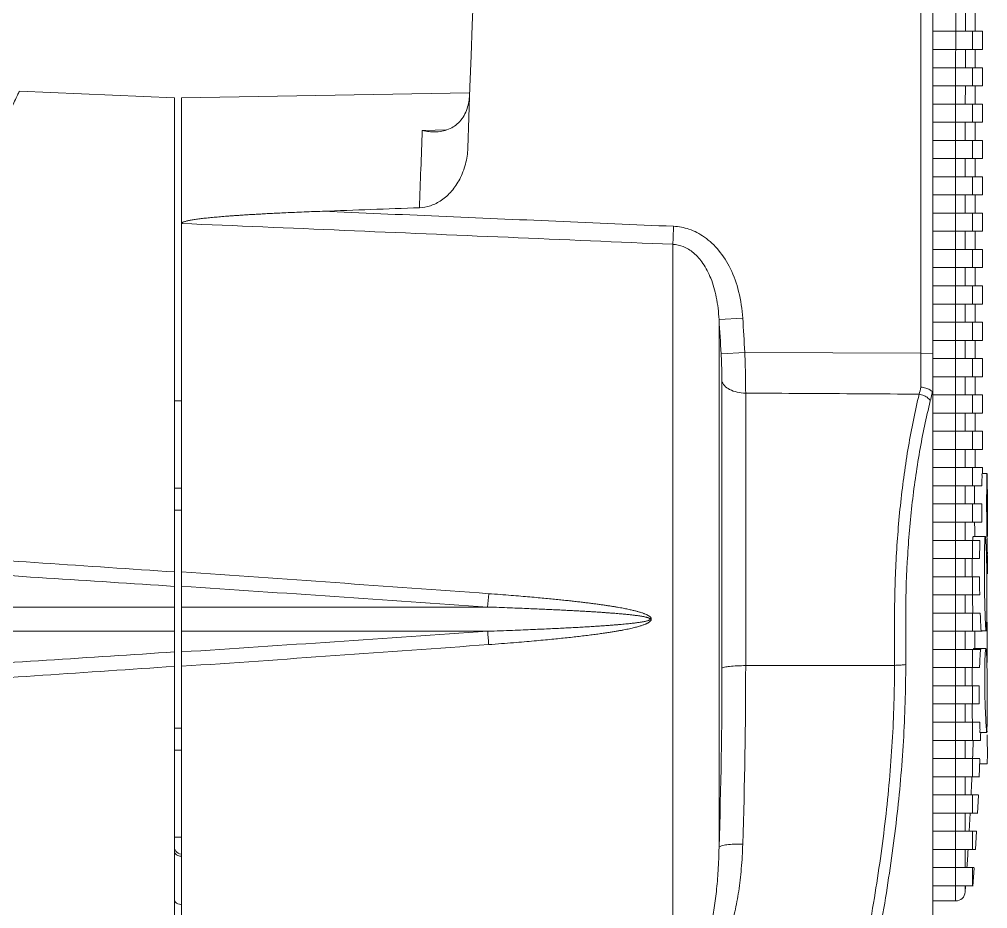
# Model space of a CAD drawing. Header units: metres. Extents: x 1628 to 1845, y 824 to 931.
# Drawn here: x 1708.6872 to 1708.7671, y 879.9013 to 879.9746 of the extents above; entities that cross this region are included whole.
import ezdxf

# ---------------------------------------------------------------- set-up
doc = ezdxf.new("R2010")
doc.units = ezdxf.units.M
doc.header["$LTSCALE"] = 0.15
doc.layers.add('hidrosanitário', color=26, linetype='Continuous', lineweight=0)

msp = doc.modelspace()

# ---------------------------------------------------------------- linework, layer by layer
at = {"layer": 'hidrosanitário', "linetype": 'Continuous'}
for p, q in [((1708.762584576429, 880.1241504724802), (1708.762584576429, 879.925150472662)), ((1708.761602028835, 880.1173972838541), (1708.761602028835, 879.947081913161)), ((1708.764469284165, 879.9676504726841), (1708.76457389709, 880.0306504726431)), ((1708.765273433316, 879.9751504726609), (1708.765272037469, 879.9736504726608)), ((1708.766084816783, 879.9736504726608), (1708.766084816783, 879.9751504726609)), ((1708.762584576429, 879.9736504726608), (1708.766684787476, 879.9736504726608)), ((1708.765869122217, 879.9721504726607), (1708.765870450175, 879.9736504726608)), ((1708.76668481647, 879.9721504726607), (1708.76668481647, 879.9736504726608)), ((1708.762584576429, 879.9721504726607), (1708.766684787355, 879.9721504726607)), ((1708.765270712099, 879.9721504726607), (1708.765269457378, 879.9706504726609)), ((1708.766084816783, 879.9706504726609), (1708.766084816783, 879.9721504726607)), ((1708.762584576429, 879.9706504726609), (1708.76668478723, 879.9706504726609)), ((1708.765866678829, 879.969150472661), (1708.765867865047, 879.9706504726609)), ((1708.76668481647, 879.969150472661), (1708.76668481647, 879.9706504726609)), ((1708.687191408728, 879.9687090344247), (1708.699984576416, 879.9681504726608)), ((1708.724355419705, 879.9685653942737), (1708.700584576417, 879.9681504726608)), ((1708.762584576429, 879.969150472661), (1708.766684787121, 879.969150472661)), ((1708.765268273472, 879.969150472661), (1708.765267160536, 879.9676504726609)), ((1708.766084816783, 879.9676504726609), (1708.766084816783, 879.969150472661)), ((1708.699984576416, 879.9681504726562), (1708.699984576416, 879.882150472663)), ((1708.700584576417, 879.9681498555864), (1708.700584576417, 879.8821511935731)), ((1708.762584576429, 879.9676504726609), (1708.766684787008, 879.9676504726609)), ((1708.764462971977, 879.9556504726651), (1708.764469280075, 879.9676504726734)), ((1708.765864519866, 879.9661504726608), (1708.765865563721, 879.9676504726609)), ((1708.76668481647, 879.9661504726608), (1708.76668481647, 879.9676504726609)), ((1708.762584576429, 879.9661504726608), (1708.766684786912, 879.9661504726608)), ((1708.765266118716, 879.9661504726608), (1708.765265148147, 879.964650472661)), ((1708.766084816783, 879.964650472661), (1708.766084816783, 879.9661504726608)), ((1708.720446765144, 879.9654723060702), (1708.721500405332, 879.9654920316151)), ((1708.721500405332, 879.9654920316151), (1708.722450857159, 879.965509824391)), ((1708.762584576429, 879.964650472661), (1708.766684786811, 879.964650472661)), ((1708.765862646458, 879.9631504726611), (1708.765863547403, 879.964650472661)), ((1708.76668481647, 879.9631504726611), (1708.76668481647, 879.964650472661)), ((1708.762584576429, 879.9631504726611), (1708.766684786727, 879.9631504726611)), ((1708.765264248957, 879.9631504726611), (1708.765263421264, 879.9616504726611)), ((1708.766084816783, 879.9616504726611), (1708.766084816783, 879.9631504726611)), ((1708.762584576429, 879.9616504726611), (1708.766684786639, 879.9616504726611)), ((1708.765861059584, 879.960150472661), (1708.765861817149, 879.9616504726611)), ((1708.76668481647, 879.960150472661), (1708.76668481647, 879.9616504726611)), ((1708.762584576429, 879.960150472661), (1708.766684786568, 879.960150472661)), ((1708.765262665176, 879.960150472661), (1708.765261980791, 879.9586504726611)), ((1708.766084816783, 879.9586504726611), (1708.766084816783, 879.960150472661)), ((1708.762584576429, 879.9586504726611), (1708.766684786494, 879.9586504726611)), ((1708.765859760074, 879.9571504726613), (1708.765860373863, 879.9586504726611)), ((1708.76668481647, 879.9571504726613), (1708.76668481647, 879.9586504726611)), ((1708.762584576429, 879.9571504726613), (1708.766684786436, 879.9571504726613)), ((1708.765261368198, 879.9571504726613), (1708.765260827479, 879.9556504726612)), ((1708.766084816783, 879.9556504726612), (1708.766084816783, 879.9571504726613)), ((1708.74113276437, 879.8955607250324), (1708.741134605821, 879.9560749294873)), ((1708.762584576429, 879.9556504726612), (1708.766684786375, 879.9556504726612)), ((1708.76446120938, 879.922650472662), (1708.764462971173, 879.9556504726637)), ((1708.765858748608, 879.9541504726611), (1708.765859218299, 879.9556504726612)), ((1708.76668481647, 879.9541504726611), (1708.76668481647, 879.9556504726612)), ((1708.762584576429, 879.9541504726611), (1708.766684786331, 879.9541504726611)), ((1708.765260358702, 879.9541504726611), (1708.76525996193, 879.9526504726613)), ((1708.766084816783, 879.9526504726613), (1708.766084816783, 879.9541504726611)), ((1708.762584576429, 879.9526504726613), (1708.766684786284, 879.9526504726613)), ((1708.765858025711, 879.9511504726614), (1708.765858351061, 879.9526504726613)), ((1708.76668481647, 879.9511504726614), (1708.76668481647, 879.9526504726613)), ((1708.762584576429, 879.9511504726614), (1708.766684786255, 879.9511504726614)), ((1708.765259637215, 879.9511504726614), (1708.765259384597, 879.9496504726613)), ((1708.766084816783, 879.9496504726613), (1708.766084816783, 879.9511504726614)), ((1708.744939842372, 879.9498633144684), (1708.744939860299, 879.9063097246116)), ((1708.746895360977, 879.9499872789237), (1708.744939907676, 879.9498629838741)), ((1708.762584576429, 879.9496504726613), (1708.766684786222, 879.9496504726613)), ((1708.765857591763, 879.9481504726613), (1708.765857772601, 879.9496504726613)), ((1708.76668481647, 879.9481504726613), (1708.76668481647, 879.9496504726613)), ((1708.762584576429, 879.9481504726613), (1708.766684786208, 879.9481504726613)), ((1708.765259204111, 879.9481504726613), (1708.76525909578, 879.9466504726614)), ((1708.766084816783, 879.9466504726614), (1708.766084816783, 879.9481504726613)), ((1708.747067536691, 879.9471597457072), (1708.745111143305, 879.9470476291566)), ((1708.747067536691, 879.9471597457062), (1708.761602028835, 879.947081913161)), ((1708.762584576429, 879.947081072898), (1708.761602028836, 879.9470819131797)), ((1708.762584576429, 879.9466504726614), (1708.76668478619, 879.9466504726614)), ((1708.765857446987, 879.9451504726616), (1708.76585748322, 879.9466504726614)), ((1708.76668481647, 879.9451504726616), (1708.76668481647, 879.9466504726614)), ((1708.745180826894, 879.9211041596228), (1708.745180826894, 879.9448202632828)), ((1708.762584576429, 879.9451504726616), (1708.766684786191, 879.9451504726616)), ((1708.765259059618, 879.9436504726615), (1708.765259059618, 879.9451504726616)), ((1708.766084816783, 879.9436504726615), (1708.766084816783, 879.9451504726616)), ((1708.747137582633, 879.9213137291957), (1708.747137582633, 879.943801511255)), ((1708.699984576416, 879.9431504726616), (1708.700584576417, 879.9431504726616)), ((1708.762584576429, 879.9436504726615), (1708.766684786186, 879.9436504726615)), ((1708.765857446987, 879.9421504726614), (1708.765857446987, 879.9436504726615)), ((1708.76668481647, 879.9421504726614), (1708.76668481647, 879.9436504726615)), ((1708.762584576429, 879.9421504726614), (1708.766684786191, 879.9421504726614)), ((1708.765259059618, 879.9406504726616), (1708.765259059618, 879.9421504726614)), ((1708.766084816783, 879.9406504726616), (1708.766084816783, 879.9421504726614)), ((1708.762584576429, 879.9406504726616), (1708.766684786186, 879.9406504726616)), ((1708.765857446987, 879.9391504726617), (1708.765857446987, 879.9406504726616)), ((1708.76668481647, 879.9391504726617), (1708.76668481647, 879.9406504726616)), ((1708.762584576429, 879.9391504726617), (1708.766684786191, 879.9391504726617)), ((1708.765259059618, 879.9376504726616), (1708.765259059618, 879.9391504726617)), ((1708.766084816783, 879.9376504726616), (1708.766084816783, 879.9391504726617)), ((1708.762584576429, 879.9376504726616), (1708.766684786186, 879.9376504726616)), ((1708.765857446987, 879.9361504726616), (1708.765857446987, 879.9376504726616)), ((1708.76668481647, 879.9371655797639), (1708.76668481647, 879.9376504726616)), ((1708.767055804963, 879.9371655797639), (1708.766655767433, 879.9371655797639)), ((1708.700584576417, 879.9359504726616), (1708.699984576416, 879.9359504726616)), ((1708.762584576429, 879.9361504726616), (1708.766632577868, 879.9361504726616)), ((1708.765259059618, 879.9346504726617), (1708.765259059618, 879.9361504726616)), ((1708.766032476047, 879.9361504726616), (1708.766030883941, 879.9359304183812)), ((1708.767084816262, 879.9319746833766), (1708.767084816262, 879.9352321122368)), ((1708.762584576429, 879.9346504726617), (1708.766626801085, 879.9346504726617)), ((1708.765857446987, 879.9331504726619), (1708.765857446987, 879.9346504726617)), ((1708.699984576416, 879.9341504726616), (1708.700584576417, 879.9341504726616)), ((1708.762584576429, 879.9331504726619), (1708.766635423921, 879.9331504726619)), ((1708.765259059618, 879.9316504726618), (1708.765259059618, 879.9331504726619)), ((1708.766035327666, 879.9331504726619), (1708.766037749085, 879.9329517398008)), ((1708.766912355815, 879.9319746833766), (1708.76591179412, 879.9319746833766)), ((1708.767057032987, 879.931833271501), (1708.767060548534, 879.9316597779783)), ((1708.762584576429, 879.9316504726618), (1708.766476009723, 879.9316504726618)), ((1708.765857446987, 879.9301504726617), (1708.765857446987, 879.9316504726618)), ((1708.767060548534, 879.9316597779783), (1708.767067066186, 879.9313368588599)), ((1708.767009715848, 879.930497287519), (1708.767083528819, 879.930497287519)), ((1708.762584576429, 879.9301504726617), (1708.766442825527, 879.9301504726617)), ((1708.765259059618, 879.9286504726618), (1708.765259059618, 879.9301504726617)), ((1708.767084684663, 879.9294769179886), (1708.767084088876, 879.9289000802295)), ((1708.767085015225, 879.929794065792), (1708.767084684663, 879.9294769179886)), ((1708.767084816262, 879.9295423428383), (1708.767084816262, 879.9297942197485)), ((1708.762584576429, 879.9286504726618), (1708.766440087302, 879.9286504726618)), ((1708.765857446987, 879.927150472662), (1708.765857446987, 879.9286504726618)), ((1708.762584576429, 879.927150472662), (1708.766455564274, 879.927150472662)), ((1708.765259059618, 879.9256504726619), (1708.765259059618, 879.927150472662)), ((1708.680302363039, 879.9261504726613), (1708.699984576416, 879.9261504726618)), ((1708.725839015373, 879.9261504726618), (1708.700584576417, 879.9261504726618)), ((1708.762584576429, 879.9256504726619), (1708.766497155659, 879.9256504726619)), ((1708.76585745016, 879.9241504726618), (1708.765857446987, 879.9256504726619)), ((1708.759424892919, 879.9213383923592), (1708.759424892919, 879.925150472662)), ((1708.760347133134, 879.9214143255757), (1708.760347133134, 879.925150472662)), ((1708.762584576429, 879.8989004726626), (1708.762584576429, 879.925150472662)), ((1708.68030236304, 879.924150472665), (1708.699984576416, 879.9241504726618)), ((1708.725839015373, 879.9241504726618), (1708.700584576417, 879.9241504726618)), ((1708.762584576429, 879.9241504726618), (1708.766659106701, 879.9241504726618)), ((1708.765259059139, 879.922650472662), (1708.765259059139, 879.9241504726618)), ((1708.766584255241, 879.9241868312753), (1708.766985893542, 879.9241868312753)), ((1708.762584576429, 879.922650472662), (1708.766535328458, 879.922650472662)), ((1708.764453779904, 879.9211504726621), (1708.764453779904, 879.922650472662)), ((1708.765857997286, 879.9211504726621), (1708.765857997286, 879.922650472662)), ((1708.766969964913, 879.9227164826474), (1708.765959937723, 879.9227164826474)), ((1708.767070407514, 879.9227820163713), (1708.767072009041, 879.9225637086764)), ((1708.767072009041, 879.9225637086764), (1708.767074764976, 879.9220935740376)), ((1708.767074764976, 879.9220935740376), (1708.767077001675, 879.9215601801146)), ((1708.747137582633, 879.9213137291957), (1708.759424892919, 879.9213383923592)), ((1708.762584576429, 879.9211504726621), (1708.766444529885, 879.9211504726621)), ((1708.76446120938, 879.919650472662), (1708.76446120938, 879.9211504726621)), ((1708.765259059139, 879.919650472662), (1708.765259059139, 879.9211504726621)), ((1708.762584576429, 879.919650472662), (1708.766420295929, 879.919650472662)), ((1708.764453779904, 879.918150472662), (1708.764453779904, 879.919650472662)), ((1708.765857997286, 879.918150472662), (1708.765857997286, 879.919650472662)), ((1708.762584576429, 879.918150472662), (1708.766422582366, 879.918150472662)), ((1708.76446120938, 879.9166504726621), (1708.76446120938, 879.918150472662)), ((1708.765259059139, 879.9166504726621), (1708.765259059139, 879.918150472662)), ((1708.762584576429, 879.9166504726621), (1708.766451074097, 879.9166504726621)), ((1708.764453779904, 879.9151504726623), (1708.764453779904, 879.9166504726621)), ((1708.765857997286, 879.9151504726623), (1708.765857997286, 879.9166504726621)), ((1708.766451074097, 879.9166504726621), (1708.766453397441, 879.916567833457)), ((1708.700584576417, 879.916150472662), (1708.699984576416, 879.916150472662)), ((1708.766453397441, 879.916567833457), (1708.766458374856, 879.9163858223495)), ((1708.762584576429, 879.9151504726623), (1708.766519332752, 879.9151504726623)), ((1708.76446120938, 879.9136504726622), (1708.76446120938, 879.9151504726623)), ((1708.765259059139, 879.9136504726622), (1708.765259059139, 879.9151504726623)), ((1708.76591897072, 879.9151504726623), (1708.765911283671, 879.9148927139987)), ((1708.766493573927, 879.9157924209238), (1708.767035916214, 879.9157924209238)), ((1708.766532782651, 879.9155922160265), (1708.766519332752, 879.9151504726623)), ((1708.766538864326, 879.9157924206846), (1708.766532782651, 879.9155922160265)), ((1708.699984576416, 879.914350472662), (1708.700584576417, 879.914350472662)), ((1708.762584576429, 879.9136504726622), (1708.766469892545, 879.9136504726622)), ((1708.764453779904, 879.9121504726621), (1708.764453779904, 879.9136504726622)), ((1708.765857997286, 879.9121504726621), (1708.765857997286, 879.9136504726622)), ((1708.76586946017, 879.9136500493308), (1708.765883706738, 879.9140367757649)), ((1708.766467911429, 879.9135959551669), (1708.766408271234, 879.9121046241434)), ((1708.766440597102, 879.9132038971342), (1708.767072504772, 879.9132038971342)), ((1708.762584576429, 879.9121504726621), (1708.766410184024, 879.9121504726621)), ((1708.76446120938, 879.9106504726623), (1708.76446120938, 879.9121504726621)), ((1708.765259059139, 879.9106504726623), (1708.765259059139, 879.9121504726621)), ((1708.762584576429, 879.9106504726623), (1708.766343123734, 879.9106504726623)), ((1708.764453779904, 879.9091504726624), (1708.764453779904, 879.9106504726623)), ((1708.765857997286, 879.9091504726624), (1708.765857997286, 879.9106504726623)), ((1708.766342536178, 879.9106377893626), (1708.766267013077, 879.9091178070834)), ((1708.762584576429, 879.9091504726624), (1708.766268724517, 879.9091504726624)), ((1708.76446120938, 879.9076504726623), (1708.76446120938, 879.9091504726624)), ((1708.765259059139, 879.9076504726623), (1708.765259059139, 879.9091504726624)), ((1708.765585781024, 879.9076481230685), (1708.765667801427, 879.9091499613224)), ((1708.699984576416, 879.9071504726625), (1708.700584576417, 879.9071504726625)), ((1708.762584576429, 879.9076504726623), (1708.766186949551, 879.9076504726623)), ((1708.764453779904, 879.9061504726623), (1708.764453779904, 879.9076504726623)), ((1708.765857997286, 879.9061504726623), (1708.765857997286, 879.9076504726623)), ((1708.766186564042, 879.9076436802928), (1708.766096732548, 879.9061326156424)), ((1708.70003803413, 879.9061161658018), (1708.699997918421, 879.9062380245063)), ((1708.700103141118, 879.9060056195689), (1708.70003803413, 879.9061161658018)), ((1708.70019026424, 879.905911441458), (1708.700103141118, 879.9060056195689)), ((1708.70029542144, 879.9058379391466), (1708.70019026424, 879.905911441458)), ((1708.700413803523, 879.9057884762955), (1708.70029542144, 879.9058379391466)), ((1708.700539995994, 879.9057653161038), (1708.700413803523, 879.9057884762955)), ((1708.700577243062, 879.9057637022978), (1708.700539995994, 879.9057653161038)), ((1708.762584576429, 879.9061504726623), (1708.766097866813, 879.9061504726623)), ((1708.76446120938, 879.9046504726624), (1708.76446120938, 879.9061504726623)), ((1708.765259059139, 879.9046504726624), (1708.765259059139, 879.9061504726623)), ((1708.762584576429, 879.9046504726624), (1708.766001376282, 879.9046504726624)), ((1708.764453779904, 879.9031504726626), (1708.764453779904, 879.9046504726624)), ((1708.765857997286, 879.9031504726626), (1708.765857997286, 879.9046504726624)), ((1708.765998465317, 879.9046069792056), (1708.765895976846, 879.9031285149916)), ((1708.762584576429, 879.9031504726626), (1708.765897554252, 879.9031504726626)), ((1708.76446120938, 879.9019004726705), (1708.76446120938, 879.9031504726626)), ((1708.765259059139, 879.9026418577142), (1708.765259059139, 879.9031504726626)), ((1708.765259059139, 879.9026418572874), (1708.765294524764, 879.9031299212701)), ((1708.762584576429, 879.9019004726623), (1708.76446120938, 879.9019004726623))]:
    msp.add_line(p, q, dxfattribs=at)
for centre, radius, start, end in [((1709.943955788791, 879.925150472662), 1.220371212092342, 170.5675585957965, 178.1747356127507), ((1708.719576091231, 879.9687043396119), 0.004782893348086899, 344.4598340449792, 357.962935057953), ((1709.745198088101, 879.9251822947311), 1.025543054704149, 177.7484691369324, 178.1048304566861), ((1708.357852559697, 879.9249001561828), 0.3878913779258276, 3.273203007202281, 3.689872763855692), ((1708.358500490544, 879.9249181809577), 0.3892030787201965, 3.27603374495897, 3.693055520316729), ((1708.752106461628, 879.9464330606305), 0.009734859888369802, 343.7841467132703, 347.2830180920708), ((1708.748896976264, 879.9464599834631), 0.01387987267987179, 348.5547072298729, 349.3505639394704), ((1708.749829513147, 879.9462671921154), 0.0129276242318943, 346.0596999506735, 348.57204662855), ((1708.969241491985, 879.934624592633), 0.2032148056505946, 179.6318239732943, 179.992703206238), ((1708.608913915237, 879.9352729248161), 0.1581709063644598, 359.9852997753276, 0.2494685205876712), ((1708.900602451472, 879.9346710153012), 0.1339756584180319, 180.0087852274156, 180.6502863932315), ((1708.904713990614, 879.934788920289), 0.1386884228737204, 180.759009109931, 181.1627138679019), ((1708.207687145086, 872.74954595419), 7.196355688136229, 86.0773740218691, 86.2507344868812), ((1708.762361553671, 879.9303792833429), 0.00472239373268833, 1.048503513796814, 1.431992782765138), ((1708.787507538904, 879.9306913053462), 0.02042308885831706, 180.0395369688835, 180.2865526385526), ((1708.896292491294, 879.9291618694432), 0.1304538848325152, 179.5657980271847, 180.2246077390126), ((1708.682339219189, 879.9297632856436), 0.08474580160679603, 0.02081014684508355, 0.2845926352970908), ((1708.188996045914, 872.1367113134285), 7.807883948677768, 86.24758432762265, 86.40275539076003), ((1708.30548667064, 874.1629038148377), 5.779659520096529, 85.82835104515131, 86.08019974681734), ((1708.866649615398, 879.9289343528188), 0.1002099301694303, 180.1623108258432, 181.0200007417459), ((1708.288673864331, 873.6423899128876), 6.29894912995605, 86.02030919454862, 86.25054941238974), ((1708.682258965456, 879.9301580894945), 0.04376391646936512, 354.7458636058087, 356.1907615425471), ((1708.844287111977, 879.9286233131901), 0.078445823575345, 181.0758062191132, 181.4475010322595), ((1708.861552091445, 879.9290867579272), 0.09571700454513658, 181.4637628932021, 182.0573874046732), ((1708.861617424954, 879.9289913496294), 0.09517892143494933, 182.0115533589351, 182.3107287216117), ((1708.922745991709, 879.9247257041128), 0.1556862526949185, 179.9396071369486, 180.3073795218285), ((1708.288673862753, 886.2079110557855), 6.29894915335865, 273.7494505876103, 273.9796908054514), ((1709.200659825121, 879.9266551547101), 0.4336067193971466, 180.3653195406274, 180.5117942665788), ((1708.305486669178, 885.6873971511478), 5.779659540810129, 273.9198002531826, 274.1716489548486), ((1708.178218745576, 887.881391597797), 7.976031567656392, 273.5988806292001, 273.7507804412462), ((1708.186323050435, 887.4186212559279), 7.514938937567496, 273.7533291494686, 273.919340288263), ((1708.292508876596, 879.9210760279979), 0.4526719725696957, 358.1306614622418, 0.003560687251285998), ((1708.301238322586, 879.9212857884567), 0.4458992825332559, 358.1116246735252, 0.003590243509887455), ((1708.842716553069, 879.919016768661), 0.07629888879759578, 179.5241217424798, 180.6505490684285), ((1708.866039286296, 879.9193037079307), 0.10022383339023, 180.6592934166277, 181.5169735725954), ((1708.647432977948, 879.9182741922772), 0.1185264999331972, 357.9508876451644, 358.3651703033835), ((1708.710944372202, 879.9159986203066), 0.05497434195690003, 357.5519508368302, 357.9542174866056), ((1708.458802843813, 879.9251558462314), 0.3072821023053337, 357.2952912080227, 357.5722266017989), ((1708.458821668971, 879.9251544783809), 0.3072632302847342, 356.1737467346329, 356.4538452982327), ((1708.76446120938, 879.9027004726626), 0.0007999999999810826, 270, 355.7982178230958)]:
    msp.add_arc(centre, radius, start, end, dxfattribs=at)
for points, knots in [([(1708.687191408728, 879.9687090344247), (1708.687177003427, 879.9686788798102), (1708.687114522308, 879.9685478986231), (1708.686961720646, 879.9682255481954), (1708.686681356307, 879.9676256296488), (1708.686246086238, 879.9666705903395), (1708.68563060799, 879.9652643958447), (1708.684819871717, 879.9632914691869), (1708.683823385205, 879.9606164455137), (1708.683168390266, 879.9585597579777), (1708.682833811944, 879.9573862587719)], [0, 0, 0, 0, 0.05012813902815037, 0.2176807228965719, 0.5350976430576955, 1.043416977124644, 1.791971816747684, 2.83746053749822, 4.242515444725549, 6.072910712938852, 6.072910712938852, 6.072910712938852, 6.072910712938852]), ([(1708.724184135749, 879.9674229362766), (1708.724128697109, 879.967223703483), (1708.723986020113, 879.9668342958263), (1708.723663598521, 879.9663171324386), (1708.723244493389, 879.9659039158468), (1708.722753959568, 879.9656061765039), (1708.722205160113, 879.9654189857848), (1708.721778004623, 879.9653615244066), (1708.721541087738, 879.9653533691686), (1708.721503014257, 879.9653526486608)], [0, 0, 0, 0, 0.3102032963799299, 0.6181430357659308, 0.9064534219281597, 1.184820348455941, 1.471712192402384, 1.770194244133501, 1.827314690843829, 1.827314690843829, 1.827314690843829, 1.827314690843829]), ([(1708.721503014257, 879.9653526486608), (1708.721340707466, 879.9653495771453), (1708.72098505774, 879.9653663370265), (1708.720634247618, 879.9654277705703), (1708.720446765144, 879.9654723060702)], [0, 0, 0, 0, 0.2435037781147807, 0.5325529957579829, 0.5325529957579829, 0.5325529957579829, 0.5325529957579829]), ([(1708.724203780832, 879.9640211323407), (1708.724189422386, 879.963570200467), (1708.724060124492, 879.9626813941076), (1708.72359458535, 879.9614674288488), (1708.722913116522, 879.9604528902327), (1708.722081097203, 879.9596956666863), (1708.721163479734, 879.9592283254386), (1708.720520144956, 879.9591089887891), (1708.720215887341, 879.9590979402386)], [0, 0, 0, 0, 0.6767406216228172, 1.334047285016376, 1.934653671584718, 2.493939138468957, 3.003251932964555, 3.459939161905521, 3.459939161905521, 3.459939161905521, 3.459939161905521]), ([(1708.712206787096, 879.9588058374399), (1708.713539843697, 879.9588546692006), (1708.71620957173, 879.9589522604064), (1708.71887931621, 879.9590494006128), (1708.720215995475, 879.9590979442856)], [0, 0, 0, 0, 2.000926033158238, 4.007266700818337, 4.007266700818337, 4.007266700818337, 4.007266700818337]), ([(1708.700584576417, 879.9577959918691), (1708.700584576417, 879.9578177559682), (1708.700620855671, 879.9578634648605), (1708.700695224001, 879.9579024785802), (1708.700790390168, 879.9579405476376), (1708.700899364786, 879.9579735858744), (1708.701020331134, 879.9580046128959), (1708.701153160265, 879.9580339590522), (1708.701298273811, 879.9580623528717), (1708.701455875877, 879.958090040827), (1708.701625990819, 879.958117199047), (1708.701808335262, 879.9581438872036), (1708.70200243192, 879.958170125887), (1708.702207783575, 879.9581959244898), (1708.702423906211, 879.9582212902859), (1708.702650306187, 879.9582462262855), (1708.702886466099, 879.9582707313092), (1708.703131834412, 879.9582948001865), (1708.703385801789, 879.9583184226898), (1708.703647815446, 879.9583415950036), (1708.703918055361, 879.9583643750572), (1708.704198230936, 879.9583869313661), (1708.704491529834, 879.9584095132731), (1708.70480194439, 879.9584323841458), (1708.705133509053, 879.9584557637055), (1708.705490251633, 879.9584798293248), (1708.705876205848, 879.9585047205768), (1708.706295410675, 879.9585305419545), (1708.706751909572, 879.9585573651074), (1708.707249749252, 879.9585852307756), (1708.707792977671, 879.9586141505055), (1708.708385640768, 879.9586441081611), (1708.709031777565, 879.9586750612287), (1708.709735413222, 879.9587069418798), (1708.710500549935, 879.9587396577762), (1708.711331162086, 879.9587730928569), (1708.711907198153, 879.9587948630705), (1708.712206787096, 879.9588058374399)], [0, 0, 0, 0, 0.032646148158611, 0.07654410596089768, 0.1282587926359323, 0.1852685874789421, 0.2475115014026868, 0.315467683118818, 0.3893105627653973, 0.4692868725719087, 0.5554811199252021, 0.6477052194967069, 0.745711251289404, 0.8492693097002157, 0.9581501041064585, 1.072117267388882, 1.190920382407643, 1.314289839106867, 1.441934502173691, 1.573514364404036, 1.708843116015514, 1.848730978735976, 1.99513658239405, 2.150092680161077, 2.315614117708899, 2.493717671512844, 2.686421957222966, 2.895747348014889, 3.12371580062312, 3.372350452019819, 3.643674808629969, 3.93971131087507, 4.262479039752119, 4.613990362589741, 4.996246430789697, 5.411231553333214, 5.860916372256913, 5.860916372256913, 5.860916372256913, 5.860916372256913]), ([(1708.741185856625, 879.9575628686781), (1708.737949946681, 879.957701968034), (1708.731494142465, 879.9579792663609), (1708.721834447226, 879.958393574544), (1708.715410658663, 879.9586687065165), (1708.712206772836, 879.9588058369212)], [0, 0, 0, 0, 4.858347356737585, 9.692635362770599, 14.50286410592953, 14.50286410592953, 14.50286410592953, 14.50286410592953]), ([(1708.741134605821, 879.9560749294873), (1708.736597264974, 879.9562679865256), (1708.727554491326, 879.9566524044934), (1708.714037813487, 879.9572260603726), (1708.705058472066, 879.95760655372), (1708.700584576417, 879.957795991865)], [0, 0, 0, 0, 6.812169198528308, 13.57641143534441, 20.29326824868543, 20.29326824868543, 20.29326824868543, 20.29326824868543]), ([(1708.741185856625, 879.9575628686781), (1708.741177939031, 879.9573783850618), (1708.741163562939, 879.9570241591467), (1708.74114595752, 879.956528192897), (1708.741136848071, 879.9562166978418), (1708.741133522663, 879.9560749754127)], [0, 0, 0, 0, 0.2769801604019552, 0.5317734724476353, 0.7444156290152167, 0.7444156290152167, 0.7444156290152167, 0.7444156290152167]), ([(1708.746895362896, 879.9499872791613), (1708.746847683289, 879.9507268685112), (1708.746641676967, 879.9521290889123), (1708.745968688252, 879.9540352494904), (1708.745002932239, 879.9555756646272), (1708.74381934697, 879.9566964313921), (1708.742522911407, 879.957370701822), (1708.741616970842, 879.9575448648646), (1708.741185856625, 879.9575628686781)], [0, 0, 0, 0, 1.111686979669539, 2.112231953305952, 3.0116192511176, 3.813525532943621, 4.527960579149832, 5.175195552575361, 5.175195552575361, 5.175195552575361, 5.175195552575361]), ([(1708.744939842372, 879.9498633144684), (1708.744908458779, 879.9504863774326), (1708.744776311969, 879.9516464602528), (1708.744333155941, 879.9532185630873), (1708.743696130633, 879.9544689517714), (1708.742910588714, 879.9553742479847), (1708.742040963644, 879.9559204829246), (1708.741423266003, 879.9560613070188), (1708.741134605783, 879.9560748254349)], [0, 0, 0, 0, 0.9357792858320106, 1.743997940074808, 2.43775051691331, 3.024186469451577, 3.520046289820463, 3.953511176394415, 3.953511176394415, 3.953511176394415, 3.953511176394415]), ([(1708.745180826894, 879.9448202632828), (1708.745180820603, 879.9450499092758), (1708.745174765003, 879.9455321510937), (1708.745151138398, 879.9462747134179), (1708.745126021621, 879.9467873851512), (1708.745111143305, 879.9470476291566)], [0, 0, 0, 0, 0.3444689894283914, 0.7233519946523493, 1.114355434627821, 1.114355434627821, 1.114355434627821, 1.114355434627821]), ([(1708.747137582633, 879.943801511255), (1708.747136823319, 879.9441492973145), (1708.747129801025, 879.9448750151342), (1708.7471060982, 879.9459944833424), (1708.74708184598, 879.9467660320937), (1708.747067536691, 879.9471597457067)], [0, 0, 0, 0, 0.5216803323787447, 1.088590991826107, 1.679551329333416, 1.679551329333416, 1.679551329333416, 1.679551329333416]), ([(1708.761602028835, 879.947081913161), (1708.761602314977, 879.9467614481167), (1708.761602735426, 879.9461279369017), (1708.76160290891, 879.9451973237393), (1708.761602709175, 879.9445871757597), (1708.761602518988, 879.9442900740011)], [0, 0, 0, 0, 0.4806977581723633, 0.9502669899415961, 1.3959197190617, 1.3959197190617, 1.3959197190617, 1.3959197190617]), ([(1708.747137582633, 879.943801511255), (1708.746898586373, 879.9438038499801), (1708.746441186291, 879.9438531794757), (1708.745832218071, 879.9440595424238), (1708.745374810731, 879.9443728591226), (1708.745204419397, 879.9446758860566), (1708.745180826894, 879.9448202632828)], [0, 0, 0, 0, 0.3585115535887435, 0.6842146104562588, 0.9558573980586538, 1.175295605565452, 1.175295605565452, 1.175295605565452, 1.175295605565452]), ([(1708.747137582633, 879.943801511255), (1708.748727034923, 879.9437919176283), (1708.751907206003, 879.9437726578343), (1708.756679367226, 879.9437440309922), (1708.759862071188, 879.9437241822742), (1708.76145405962, 879.9437145346313)], [0, 0, 0, 0, 2.384221863105401, 4.770344103312, 7.158370599835851, 7.158370599835851, 7.158370599835851, 7.158370599835851]), ([(1708.76160252154, 879.9442901403066), (1708.761737949929, 879.9442788449995), (1708.761992176635, 879.9442354634742), (1708.762315643302, 879.9441073316035), (1708.762488318119, 879.9439716784944), (1708.762537773863, 879.9438949915931)], [0, 0, 0, 0, 0.2038479174668126, 0.3833524496062419, 0.5202290027279813, 0.5202290027279813, 0.5202290027279813, 0.5202290027279813]), ([(1708.762584551517, 879.9435106428465), (1708.762584555058, 879.9435498663905), (1708.76258330639, 879.9436253522925), (1708.762577047353, 879.9437325730308), (1708.762564717191, 879.9438219219954), (1708.762550142031, 879.9438758316777), (1708.762537785712, 879.9438949915924)], [0, 0, 0, 0, 0.05883531619768326, 0.1133034978465716, 0.16068372620429, 0.1948817834226002, 0.1948817834226002, 0.1948817834226002, 0.1948817834226002]), ([(1708.759424892919, 879.925150472662), (1708.75942496095, 879.9267756976391), (1708.759508963291, 879.9300008942527), (1708.759887251526, 879.9347594707473), (1708.760512975803, 879.9393321366389), (1708.761109380575, 879.9422888656344), (1708.76145405962, 879.9437145346313)], [0, 0, 0, 0, 2.437837468196092, 4.836826075844854, 7.156882780687622, 9.356997640902847, 9.356997640902847, 9.356997640902847, 9.356997640902847]), ([(1708.760347133134, 879.925150472662), (1708.760347196121, 879.9267258533531), (1708.760431220005, 879.9298551882838), (1708.760809835518, 879.93447283593), (1708.761436161612, 879.9389083353225), (1708.762032472298, 879.9417734563111), (1708.762376383589, 879.9431527884079)], [0, 0, 0, 0, 2.363071038871328, 4.693004794766402, 6.946095966066617, 9.07843553147293, 9.07843553147293, 9.07843553147293, 9.07843553147293]), ([(1708.761454145417, 879.9437149915412), (1708.761591266826, 879.9436903081363), (1708.761849160217, 879.9436127478019), (1708.762131424027, 879.9434483821177), (1708.76226280442, 879.9433194033767), (1708.762297710805, 879.9432763809747)], [0, 0, 0, 0, 0.2089880156234796, 0.4001996871554857, 0.4833027026878683, 0.4833027026878683, 0.4833027026878683, 0.4833027026878683]), ([(1708.766661043505, 879.9371588498294), (1708.766660292202, 879.9371583288556), (1708.766656165088, 879.9371541119741), (1708.76662560734, 879.937099557481), (1708.766661120571, 879.9369105338798), (1708.766626396835, 879.9365873331839), (1708.766633837581, 879.9363089399147), (1708.766632577868, 879.9361504726616)], [0, 0, 0, 0, 0.00137138753799524, 0.008767269063129341, 0.09242519440367107, 0.2681999275040378, 0.5059083172476503, 0.5059083172476503, 0.5059083172476503, 0.5059083172476503]), ([(1708.767057025742, 879.9371625010916), (1708.767040946347, 879.9371566747694), (1708.767057856762, 879.9370765837074), (1708.767035558396, 879.9369684966374), (1708.767041928378, 879.9367608944902), (1708.767034959643, 879.9365142033829), (1708.767033482897, 879.9362299558119), (1708.76703080938, 879.9359219576944), (1708.76702909037, 879.9355887971336), (1708.767027681122, 879.9352322989376), (1708.767026832863, 879.9348540668458), (1708.767026824727, 879.934453717207), (1708.767028136201, 879.9340340128025), (1708.767030880671, 879.9336053390324), (1708.767034922434, 879.9331805307005), (1708.76704014484, 879.9327715644534), (1708.767046392017, 879.932383232287), (1708.767052225969, 879.9320731650313), (1708.76705584207, 879.9318923269028), (1708.767057032987, 879.931833271501)], [0, 0, 0, 0, 0.02565363967512562, 0.08642813740826318, 0.1915483241965883, 0.3210342767990868, 0.462644206753736, 0.6159937229889492, 0.7836339481410443, 0.9622134032976937, 1.150797796221434, 1.350967777781255, 1.562741630375218, 1.780354994253878, 1.99399088016995, 2.199981824234261, 2.393853238474314, 2.576563547954807, 2.66516466072738, 2.66516466072738, 2.66516466072738, 2.66516466072738]), ([(1708.767083322359, 879.935961606211), (1708.767082887893, 879.9360551393623), (1708.76708185001, 879.9362297913086), (1708.767079799228, 879.9364729995265), (1708.767076933016, 879.9366784956948), (1708.767074617904, 879.9368459602241), (1708.767069441472, 879.9369751415496), (1708.767069829639, 879.9370672788931), (1708.76705855984, 879.9371251592701), (1708.767065218716, 879.9371534803341), (1708.767057344009, 879.9371626164146), (1708.767057025742, 879.9371625010916)], [0, 0, 0, 0, 0.1403012403912829, 0.2619830440987641, 0.3648216931929979, 0.4485809819114619, 0.5131870251889158, 0.5587380639064117, 0.5867060446828953, 0.6005129559993203, 0.6010207294087374, 0.6010207294087374, 0.6010207294087374, 0.6010207294087374]), ([(1708.765915169169, 879.9319702565798), (1708.76590174522, 879.9319569720313), (1708.76588099049, 879.9318423819997), (1708.765879916373, 879.9317395393801), (1708.76587560156, 879.9316504726618)], [0, 0, 0, 0, 0.0283290243852863, 0.1620857825953202, 0.1620857825953202, 0.1620857825953202, 0.1620857825953202]), ([(1708.766914389174, 879.9319716103436), (1708.766906940689, 879.9319656659897), (1708.766885890121, 879.9319088591363), (1708.766886913257, 879.9317658603603), (1708.766867327598, 879.9315171829975), (1708.766860071631, 879.9311880634235), (1708.766850669648, 879.9308037283757), (1708.766845000717, 879.9303774460053), (1708.76684104066, 879.929912932672), (1708.766839359358, 879.929417748022), (1708.76683943457, 879.9288981939502), (1708.766841364704, 879.9283585329184), (1708.766845844084, 879.9277985138077), (1708.766853769783, 879.9272238920463), (1708.766862142049, 879.9268361028468), (1708.766867030742, 879.9266416954696)], [0, 0, 0, 0, 0.01429455721672456, 0.08525118929049914, 0.2165904532180664, 0.3867749738381359, 0.5795471462042843, 0.7930953921130166, 1.026296833830962, 1.276325927942402, 1.535878151164424, 1.805625581140599, 2.085820956306044, 2.375930218093826, 2.667633469881835, 2.667633469881835, 2.667633469881835, 2.667633469881835]), ([(1708.76703136347, 879.9295423428383), (1708.767028595434, 879.9297158672465), (1708.767022624782, 879.9300315777381), (1708.767011051507, 879.930467109437), (1708.766999017483, 879.930832285614), (1708.766986038764, 879.9311423327207), (1708.766973770298, 879.9314095932167), (1708.76695815175, 879.9316207119799), (1708.766951501685, 879.9318043198458), (1708.766926186856, 879.9318800897214), (1708.766932406321, 879.9319789900359), (1708.766915852185, 879.9319724952069)], [0, 0, 0, 0, 0.260319726730338, 0.4736051361061554, 0.6536690077169249, 0.8079634806027173, 0.9402965205851522, 1.051383335607268, 1.135549206167577, 1.190869547222741, 1.217543504761342, 1.217543504761342, 1.217543504761342, 1.217543504761342]), ([(1708.766476009723, 879.9316504726618), (1708.766469524552, 879.9315163431851), (1708.766459297015, 879.9312124247034), (1708.766448700393, 879.9307123881157), (1708.766444472646, 879.930346545919), (1708.766442825527, 879.9301504726617)], [0, 0, 0, 0, 0.2014292466190326, 0.4560990487365758, 0.7502193117691898, 0.7502193117691898, 0.7502193117691898, 0.7502193117691898]), ([(1708.767067066186, 879.9313368588599), (1708.767068855562, 879.931248152392), (1708.767072508952, 879.9310841417549), (1708.767074973038, 879.9308559976652), (1708.767082391827, 879.9306786358487), (1708.767076041295, 879.9305585906178), (1708.76708526743, 879.9305114272785), (1708.76708366233, 879.9304989968631), (1708.767084248182, 879.9304985576858)], [0, 0, 0, 0, 0.1330867703880259, 0.2465071565996423, 0.3406119595470009, 0.4035654848273525, 0.4181650019914118, 0.4192632828197391, 0.4192632828197391, 0.4192632828197391, 0.4192632828197391]), ([(1708.7670831567, 879.9304656975622), (1708.767083855783, 879.9304272369144), (1708.767083612446, 879.9303334030564), (1708.767083776869, 879.9302395810004), (1708.767083975398, 879.9301842229607)], [0, 0, 0, 0, 0.05770050125450366, 0.1407380944940453, 0.1407380944940453, 0.1407380944940453, 0.1407380944940453]), ([(1708.766990172692, 879.9241899593263), (1708.767029156149, 879.9241406233149), (1708.766984523248, 879.924607895365), (1708.767043938557, 879.9248395107962), (1708.76703252345, 879.9255060025167), (1708.767044224492, 879.9261105375446), (1708.767045867064, 879.926737312372), (1708.767047373529, 879.9273414943817), (1708.767046272056, 879.9279346883917), (1708.767043257605, 879.9285062915013), (1708.767038432026, 879.9290406247513), (1708.767033935956, 879.9293810772573), (1708.76703136347, 879.9295423428383)], [0, 0, 0, 0, 0.0943183010102053, 0.3327265984332399, 0.64702335583369, 0.9666805962184883, 1.277083863675798, 1.577434641645983, 1.875458221398982, 2.166218237156268, 2.435018333051093, 2.676947479881221, 2.676947479881221, 2.676947479881221, 2.676947479881221]), ([(1708.725926256673, 879.9272506748747), (1708.726246479363, 879.9272272855632), (1708.726861390152, 879.9271813400329), (1708.727747109935, 879.9271122453582), (1708.728561535963, 879.9270458700461), (1708.729309976931, 879.9269822377881), (1708.729997736936, 879.9269212952833), (1708.730630115692, 879.9268629530246), (1708.73121240908, 879.9268070712504), (1708.731749909378, 879.926753458782), (1708.732247904991, 879.9267018687877), (1708.732711680276, 879.9266519950464), (1708.733146515821, 879.9266034675176), (1708.733557734894, 879.9265558416477), (1708.733950234081, 879.92650864667), (1708.734327335401, 879.9264615298636), (1708.73469031085, 879.9264143497081), (1708.735038856264, 879.926367160001), (1708.735372247892, 879.9263200846257), (1708.735689776512, 879.9262732663843), (1708.73599074816, 879.9262268705328), (1708.736274477831, 879.926181090174), (1708.736540276073, 879.9261361538428), (1708.736787537536, 879.9260923164869), (1708.737016073206, 879.9260498008633), (1708.737226405199, 879.9260087257798), (1708.73741967303, 879.9259690926962), (1708.737597291928, 879.9259308292839), (1708.737760665231, 879.9258938394015), (1708.737911181993, 879.9258579995902), (1708.738050221175, 879.9258231531165), (1708.738179163559, 879.9257891006963), (1708.738261755027, 879.9257660810698), (1708.738301589644, 879.925754649781)], [0, 0, 0, 0, 0.4816136109151272, 0.9249353181613348, 1.33261371045647, 1.707300569140657, 2.051644642971089, 2.36829366114843, 2.659894963657564, 2.929095662882506, 3.178542905142624, 3.410884191122645, 3.628767726199819, 3.834843581002875, 4.031834043207454, 4.22175537100794, 4.404891530910151, 4.580874959329052, 4.749340843946672, 4.909936767312593, 5.062314194701907, 5.206127377917031, 5.341031951158503, 5.466665129590276, 5.582799210997167, 5.689712648771621, 5.788118408111825, 5.878729205302761, 5.962248332476284, 6.039376247625076, 6.110811503945493, 6.177251937219744, 6.239415511816957, 6.239415511816957, 6.239415511816957, 6.239415511816957]), ([(1708.766867030742, 879.9266416954696), (1708.766872217753, 879.9264354249389), (1708.766883406159, 879.9260435420648), (1708.766903530117, 879.9254850973765), (1708.76692037644, 879.9249957891085), (1708.766945719168, 879.9245986406016), (1708.76695145602, 879.9243426467164), (1708.766976416948, 879.9242265760771), (1708.766983835931, 879.9242042188386)], [0, 0, 0, 0, 0.3095036076497103, 0.588031473799278, 0.8383073503499178, 1.043601110255373, 1.185579187083125, 1.220913260459815, 1.220913260459815, 1.220913260459815, 1.220913260459815]), ([(1708.725839015373, 879.9261504726618), (1708.726159207942, 879.9261393201112), (1708.726774060601, 879.9261174384623), (1708.72765978071, 879.9260844883337), (1708.728474209023, 879.9260528502535), (1708.729222652067, 879.9260225210818), (1708.729910414339, 879.925993477991), (1708.730542795313, 879.9259656769894), (1708.731125090742, 879.9259390511587), (1708.731662592714, 879.9259135089443), (1708.732160589421, 879.9258889324063), (1708.732624364959, 879.925865175382), (1708.73305919959, 879.9258420613886), (1708.7334704161, 879.9258193785371), (1708.733862910712, 879.9257969025206), (1708.734240005959, 879.9257744652672), (1708.73460297471, 879.9257519992888), (1708.734951513189, 879.9257295301362), (1708.73528489772, 879.9257071167416), (1708.735602419224, 879.9256848270273), (1708.735903383969, 879.9256627395865), (1708.73618710728, 879.9256409462445), (1708.736452900208, 879.9256195556619), (1708.736700157898, 879.9255986890506), (1708.736928691123, 879.9255784523392), (1708.737139021075, 879.9255589020403), (1708.737332286577, 879.9255400388153), (1708.737509902688, 879.9255218281713), (1708.737673272438, 879.9255042243188), (1708.737823784468, 879.9254871684947), (1708.737962817042, 879.9254705861771), (1708.738091750297, 879.9254543825804), (1708.738174453835, 879.9254434136327), (1708.738214350889, 879.9254379649693)], [0, 0, 0, 0, 0.4805801041455773, 0.9228623920623391, 1.329498630483226, 1.70314344211918, 2.046447820960989, 2.362060954009868, 2.652630628122307, 2.920803141748445, 3.169223288503601, 3.400534364504021, 3.617378154969965, 3.822395650721449, 4.018296383955203, 4.207084135948923, 4.389038400946117, 4.563790859258951, 4.730976498131477, 4.890243380407712, 5.04124446470624, 5.18363689647061, 5.317081109090746, 5.441221936590765, 5.555840824179966, 5.661221264536303, 5.75807578234894, 5.847115540616602, 5.92904097509999, 6.004547807970756, 6.074327311330579, 6.139066600688909, 6.199467689008509, 6.199467689008509, 6.199467689008509, 6.199467689008509]), ([(1708.738214350889, 879.9254379649693), (1708.738258240252, 879.9254319708369), (1708.738342865245, 879.9254200476242), (1708.738465136943, 879.9254015740011), (1708.738578430155, 879.9253831333123), (1708.738683283775, 879.9253646406363), (1708.738780266159, 879.9253459725159), (1708.738869942717, 879.9253269549657), (1708.738952772363, 879.9253073493354), (1708.739028827656, 879.9252869020141), (1708.739097591305, 879.9252653005673), (1708.739157821867, 879.9252424325238), (1708.739207440409, 879.9252177234165), (1708.739244065704, 879.9251919184848), (1708.739266301113, 879.9251583910551), (1708.739255098643, 879.9251190853964), (1708.739219471416, 879.9250907349818), (1708.739170965214, 879.9250641334851), (1708.739110431112, 879.9250401184348), (1708.739042015338, 879.9250179053153), (1708.738967270961, 879.9249972946681), (1708.738886139447, 879.924977652409), (1708.738797714541, 879.9249585224287), (1708.738700967392, 879.9249395749147), (1708.738594773518, 879.9249205792286), (1708.738478041748, 879.9249013794598), (1708.738350085521, 879.9248819268904), (1708.738260866784, 879.9248693330261), (1708.738214347637, 879.9248629798866)], [0, 0, 0, 0, 0.0664451884981363, 0.1281890524493925, 0.1854857074352838, 0.2386171640472308, 0.2878914946430308, 0.3336226320162318, 0.3761139823902795, 0.4155531907560371, 0.4517371945034602, 0.4841714575000441, 0.5121631544417166, 0.5344964141845708, 0.5514934029448632, 0.5681452652893552, 0.5900110500709439, 0.6180875944791754, 0.6513031854694986, 0.6873959649052989, 0.7259995486167871, 0.7675587014281123, 0.8125996022494794, 0.8616929076085985, 0.9154291191927447, 0.9744125066093359, 1.039138256226312, 1.109564709303706, 1.109564709303706, 1.109564709303706, 1.109564709303706]), ([(1708.738301589644, 879.925754649781), (1708.738345566548, 879.9257420293746), (1708.738430393784, 879.9257169113863), (1708.738552701458, 879.9256780731381), (1708.73866604093, 879.9256392970118), (1708.738770955608, 879.9256004005377), (1708.73886802279, 879.9255611195805), (1708.738957822065, 879.925521070992), (1708.739040841021, 879.9254797427815), (1708.73911718825, 879.9254365115866), (1708.739186411934, 879.9253907364613), (1708.73924739958, 879.9253415994439), (1708.739297830524, 879.9252884053802), (1708.739335312099, 879.9252299464605), (1708.739352150486, 879.9251638152251), (1708.739345289215, 879.9250941852146), (1708.739310983401, 879.9250295206765), (1708.739260823203, 879.9249717762924), (1708.739199521466, 879.9249197719654), (1708.739130415265, 879.9248726172517), (1708.739055366637, 879.9248289924939), (1708.738974036039, 879.9247875875188), (1708.738885495303, 879.9247472987025), (1708.738788667433, 879.9247074309604), (1708.738682417781, 879.9246674768536), (1708.738565643544, 879.9246271052888), (1708.738437651512, 879.9245862081447), (1708.738348204423, 879.9245596730576), (1708.738301586389, 879.9245462945574)], [0, 0, 0, 0, 0.06862795415588416, 0.1326930861393715, 0.1924757373249796, 0.2482947625962064, 0.3005117921204172, 0.3495202373431353, 0.3957463741192221, 0.4395670796009084, 0.481045187577922, 0.5201113503355376, 0.5567781570120951, 0.590647000538705, 0.6230818241396473, 0.6572986692202356, 0.6930118100175303, 0.7309696218111147, 0.7715637962561781, 0.8132372399419237, 0.856324933550217, 0.9016882886208789, 0.9500787722570423, 1.002201288664317, 1.058730559009944, 1.120325909189706, 1.187515771380389, 1.26026539084834, 1.26026539084834, 1.26026539084834, 1.26026539084834]), ([(1708.738214347637, 879.9248629798866), (1708.738160520722, 879.9248556291963), (1708.738047115591, 879.9248407418594), (1708.737868311116, 879.9248188847827), (1708.737672415968, 879.9247965239823), (1708.737459611544, 879.9247737774771), (1708.737229745102, 879.9247507039767), (1708.736981948878, 879.9247272854153), (1708.736714530093, 879.9247034390327), (1708.73642488203, 879.924679026792), (1708.736109352575, 879.9246538610981), (1708.735763359739, 879.9246277302985), (1708.735381949144, 879.9246004480755), (1708.734960782711, 879.9245719178681), (1708.734497106825, 879.9245421755771), (1708.733991529894, 879.9245114637873), (1708.733451772004, 879.9244803909636), (1708.732886165002, 879.924449473347), (1708.732298001137, 879.9244188679685), (1708.731681489656, 879.9243882724362), (1708.731027329753, 879.9243572801114), (1708.730326488994, 879.9243255694231), (1708.7295699228, 879.9242928803079), (1708.728748582082, 879.9242590080449), (1708.727853421075, 879.9242237983948), (1708.726875374605, 879.924187142465), (1708.726194687686, 879.9241628609419), (1708.725839015373, 879.9241504726618)], [0, 0, 0, 0, 0.0814897601086717, 0.1715641692405243, 0.2702001760546661, 0.3772377096322631, 0.4925866984649376, 0.6167303791356523, 0.7505863734601247, 0.8953048331935523, 1.052741312022485, 1.225382038531162, 1.415770668983916, 1.626317529305246, 1.858578101666069, 2.112712471067166, 2.386079484901891, 2.669554166044905, 2.962388490628363, 3.269517983973375, 3.595458632430171, 3.944728201276292, 4.321853919599098, 4.731365980321734, 5.177785743573175, 5.665632916222033, 6.199464906097452, 6.199464906097452, 6.199464906097452, 6.199464906097452]), ([(1708.766515919294, 879.9251538409284), (1708.766523828569, 879.9249598613129), (1708.766542459258, 879.9246566560279), (1708.76655083759, 879.9243424421483), (1708.766575951363, 879.924210203439), (1708.766589972959, 879.9241939088628), (1708.766590268247, 879.9241936215584)], [0, 0, 0, 0, 0.2912111909480881, 0.4507470780197714, 0.4823001720307782, 0.4829181635560359, 0.4829181635560359, 0.4829181635560359, 0.4829181635560359]), ([(1708.725839015373, 879.9241504726477), (1708.725849765198, 879.9240347371848), (1708.72587073816, 879.9237952667085), (1708.725899752965, 879.9234285277404), (1708.725917664658, 879.9231775150314), (1708.72592625439, 879.9230503060752)], [0, 0, 0, 0, 0.1743504409636746, 0.3605744499272573, 0.5518224030109582, 0.5518224030109582, 0.5518224030109582, 0.5518224030109582]), ([(1708.738301586389, 879.9245462945574), (1708.738247870736, 879.9245308808503), (1708.738134661266, 879.9244996473275), (1708.737955836318, 879.9244537105241), (1708.737759919371, 879.9244067172782), (1708.737547093289, 879.9243589164438), (1708.737317207308, 879.9243104316582), (1708.737069395091, 879.9242612252436), (1708.736801963833, 879.924211123301), (1708.736512306857, 879.9241598359271), (1708.736196772242, 879.9241069692297), (1708.73585077729, 879.9240520787854), (1708.735469366251, 879.9239947734817), (1708.735048199354, 879.9239348508864), (1708.734584521221, 879.9238723869502), (1708.734078937684, 879.9238078916277), (1708.73353916579, 879.9237426431044), (1708.732973541704, 879.9236777263092), (1708.732385365553, 879.9236134719239), (1708.731768846815, 879.923549245227), (1708.731114682778, 879.9234841927668), (1708.730413840019, 879.9234176402528), (1708.729657273317, 879.9233490424182), (1708.72883593299, 879.9232779724565), (1708.727940773367, 879.9232041016115), (1708.726962726929, 879.9231272317273), (1708.726281966389, 879.9230762515998), (1708.725926256673, 879.9230502704489)], [0, 0, 0, 0, 0.08382509108156942, 0.1761462479827815, 0.2769340531151113, 0.386024296036706, 0.503328148557193, 0.6293398773270368, 0.7649916827137877, 0.9114468089960412, 1.070576865598828, 1.244884482562615, 1.43692353383741, 1.649108636401025, 1.882990865275744, 2.138717314280286, 2.413623667659872, 2.698537270977624, 2.992718386640905, 3.301132817140906, 3.628316411797362, 3.978800903231296, 4.357122919025882, 4.767818422859772, 5.215411680887165, 5.704423053361436, 6.239408988420445, 6.239408988420445, 6.239408988420445, 6.239408988420445]), ([(1708.766059117996, 879.9241504726618), (1708.766059254313, 879.9238863315499), (1708.766060141025, 879.923408375544), (1708.766061307927, 879.9229304194381), (1708.766061248979, 879.9227166037671)], [0, 0, 0, 0, 0.3962117207947565, 0.7169352395703783, 0.7169352395703783, 0.7169352395703783, 0.7169352395703783]), ([(1708.766983835931, 879.9242042188386), (1708.766985372041, 879.9241995897461), (1708.766986949832, 879.9241944748702), (1708.766989966999, 879.924190219643), (1708.766990172692, 879.9241899593263)], [0, 0, 0, 0, 0.007315961167448044, 0.007813622821570368, 0.007813622821570368, 0.007813622821570368, 0.007813622821570368]), ([(1708.766535328458, 879.922650472662), (1708.766523906806, 879.9225908798009), (1708.766506592181, 879.9224278767696), (1708.76648315927, 879.9221152727331), (1708.766460924219, 879.9216752557458), (1708.766449592526, 879.9213379337908), (1708.766444529885, 879.9211504726621)], [0, 0, 0, 0, 0.09101630239918317, 0.245434018189748, 0.4704224765976824, 0.7517166937862614, 0.7517166937862614, 0.7517166937862614, 0.7517166937862614]), ([(1708.766968341773, 879.9227136111607), (1708.766967586458, 879.9227140423471), (1708.76695112681, 879.9227204019061), (1708.766950003834, 879.9226306851973), (1708.7669265494, 879.9225540139008), (1708.766916728734, 879.9223738758579), (1708.766900965171, 879.9221593046674), (1708.766888704424, 879.9218767079041), (1708.766877312554, 879.9215338028492), (1708.766869767245, 879.9211301950867), (1708.766866011998, 879.9206877471705), (1708.766865562601, 879.9202305381183), (1708.766868073044, 879.9197732703827), (1708.766873437553, 879.9193182282012), (1708.766881662878, 879.9188677194905), (1708.766892697955, 879.9184334839548), (1708.766906662861, 879.9180230590504), (1708.766921764658, 879.9176362669629), (1708.766937673207, 879.9172659698801), (1708.766954593228, 879.9169112883436), (1708.766966868181, 879.9166802109036), (1708.766973233814, 879.916567833457)], [0, 0, 0, 0, 0.001304587948716567, 0.02526711660241071, 0.0794053568013352, 0.1628629585549432, 0.2733799603028908, 0.4113551312115035, 0.5836273321488809, 0.7893006649228183, 1.01640674217612, 1.247455724588666, 1.475069873449139, 1.702324664011146, 1.930058999828366, 2.150941584837513, 2.353880229145054, 2.546047473266664, 2.731570538922943, 2.909836410933066, 3.078672800622634, 3.078672800622634, 3.078672800622634, 3.078672800622634]), ([(1708.767027402446, 879.92219169719), (1708.767023482289, 879.9222768875492), (1708.767019487834, 879.9224187278481), (1708.766996356422, 879.9225846111771), (1708.766996869023, 879.9226798955459), (1708.766974308293, 879.9227102050558), (1708.766968341773, 879.9227136111607)], [0, 0, 0, 0, 0.1279207609828433, 0.2112434281901685, 0.254570745585094, 0.2648761834957564, 0.2648761834957564, 0.2648761834957564, 0.2648761834957564]), ([(1708.747656548864, 879.8594374451867), (1708.748764838488, 879.8629149935035), (1708.750802885995, 879.8695173043333), (1708.753493259042, 879.8789452232621), (1708.755675420285, 879.8873965482063), (1708.757396793495, 879.8950168696759), (1708.758708429314, 879.9020155161382), (1708.759646918859, 879.9086315141261), (1708.760218608127, 879.9150568822519), (1708.760347091157, 879.9193035639745), (1708.760347133134, 879.9214143255757)], [0, 0, 0, 0, 5.474824967060299, 10.36374738620441, 14.70515263688287, 18.56590213305444, 22.08006531382257, 25.38303947215508, 28.58532400579426, 31.751466408511, 31.751466408511, 31.751466408511, 31.751466408511]), ([(1708.759424892919, 879.9213384631242), (1708.75955469649, 879.9213387244143), (1708.75979334572, 879.9213439470449), (1708.760100880708, 879.9213682220219), (1708.760279768388, 879.9213929812903), (1708.760347133134, 879.9214143255757)], [0, 0, 0, 0, 0.1947057506920844, 0.3575624832320355, 0.4635604643244748, 0.4635604643244748, 0.4635604643244748, 0.4635604643244748]), ([(1708.76703106798, 879.915808312904), (1708.767081686482, 879.9158241464214), (1708.767021781002, 879.916062215745), (1708.767082398252, 879.9163515895651), (1708.767060603048, 879.91688204781), (1708.767072724205, 879.9174581560441), (1708.767071653833, 879.9180459333846), (1708.767072454644, 879.9185829768588), (1708.767071713923, 879.9190720659411), (1708.767070232891, 879.919520486351), (1708.767067728207, 879.9199369269712), (1708.767064487434, 879.9203288013731), (1708.767060884695, 879.9206990378997), (1708.767056716872, 879.9210487373438), (1708.767051767206, 879.921373446596), (1708.767045551733, 879.9216702661164), (1708.767037810847, 879.92193959035), (1708.7670311506, 879.9221102446767), (1708.767027402446, 879.92219169719)], [0, 0, 0, 0, 0.079555636890445, 0.2493521794858506, 0.5191992401667265, 0.8328802262173707, 1.12818823292766, 1.397043587534242, 1.639343034149159, 1.861615152586183, 2.069725869175605, 2.264002811481003, 2.449449423292442, 2.62510598446808, 2.78858884915142, 2.936568333257862, 3.070429346465933, 3.192737405654094, 3.192737405654094, 3.192737405654094, 3.192737405654094]), ([(1708.747137582633, 879.9213137291941), (1708.746900047727, 879.9213132510448), (1708.746460031985, 879.9213018607319), (1708.745862387554, 879.9212683668869), (1708.745464572838, 879.9211988233391), (1708.745224921482, 879.9211596694589), (1708.745180826894, 879.9211041596228)], [0, 0, 0, 0, 0.3563030803360998, 0.6639677200189877, 0.8835034162907225, 0.9898414051467403, 0.9898414051467403, 0.9898414051467403, 0.9898414051467403]), ([(1708.746734309566, 879.8593405831479), (1708.747842261226, 879.862832191442), (1708.749879390482, 879.8694587815534), (1708.752569276512, 879.8789167950703), (1708.754751086627, 879.887386256611), (1708.756472350972, 879.8950126166272), (1708.757784144416, 879.9020052371199), (1708.758723091582, 879.9086037256121), (1708.759295909627, 879.9150058577164), (1708.759424816149, 879.9192353800564), (1708.759424890796, 879.9213383923551)], [0, 0, 0, 0, 5.494769518461066, 10.39816285598832, 14.74839636600718, 18.61209763798428, 22.12332760927909, 25.41749188113808, 28.60565139528484, 31.7601698450988, 31.7601698450988, 31.7601698450988, 31.7601698450988]), ([(1708.765843994772, 879.9211504726621), (1708.765837456258, 879.9209088935355), (1708.765827487621, 879.920408910234), (1708.765821655966, 879.9199088686195), (1708.765819708341, 879.919650472662)], [0, 0, 0, 0, 0.3625013926582427, 0.7501063384684501, 0.7501063384684501, 0.7501063384684501, 0.7501063384684501]), ([(1708.766458374856, 879.9163858223495), (1708.766459985861, 879.916330802526), (1708.766461496638, 879.916168332274), (1708.766497463354, 879.9160651250385), (1708.766455349275, 879.9157615981118), (1708.766488514541, 879.9157983756869)], [0, 0, 0, 0, 0.08256510595878691, 0.2198688199832835, 0.2941532795615793, 0.2941532795615793, 0.2941532795615793, 0.2941532795615793]), ([(1708.766973233814, 879.916567833457), (1708.766978123411, 879.9164815136124), (1708.766990355337, 879.9163236406847), (1708.766994397456, 879.916104451277), (1708.767033103459, 879.9159437156517), (1708.766998464591, 879.9158386980279), (1708.76703054601, 879.9158081496311), (1708.76703106798, 879.915808312904)], [0, 0, 0, 0, 0.1296873295031782, 0.2381979133244763, 0.3259391329898477, 0.3805029726705192, 0.3813233382331032, 0.3813233382331032, 0.3813233382331032, 0.3813233382331032]), ([(1708.767081192981, 879.9156172969232), (1708.76708124178, 879.9155105837921), (1708.767081373942, 879.9153100349539), (1708.76708207304, 879.9150313338781), (1708.767082979127, 879.9147929801774), (1708.767083778958, 879.9145863666062), (1708.767084352152, 879.9143959684135), (1708.767084721591, 879.9142139753006), (1708.767084814885, 879.9140940772016), (1708.767084815933, 879.9140361160213)], [0, 0, 0, 0, 0.1600697136110156, 0.3008232107147421, 0.4180527062329687, 0.5176028349712131, 0.6107458809809075, 0.7036512452550332, 0.7905930158986438, 0.7905930158986438, 0.7905930158986438, 0.7905930158986438]), ([(1708.767084815933, 879.9140361160213), (1708.767084816021, 879.9140312574435), (1708.767084816322, 879.9139651328886), (1708.767084538702, 879.9138419577638), (1708.767084569938, 879.9136684786348), (1708.767081439092, 879.9135169562109), (1708.767085752244, 879.9133638818474), (1708.767068681411, 879.9133043425462), (1708.767086506568, 879.913192798503), (1708.767072991573, 879.913204685214), (1708.767072934052, 879.9132047657409)], [0, 0, 0, 0, 0.007287866507725007, 0.09917375903459642, 0.185403433971321, 0.2648806063926377, 0.3349247089677836, 0.3894980217735792, 0.4159124019784743, 0.4160608432469189, 0.4160608432469189, 0.4160608432469189, 0.4160608432469189]), ([(1708.741132764349, 879.8955606201401), (1708.741340495571, 879.8955751927948), (1708.741786083563, 879.8956918016851), (1708.742402829272, 879.8961057164387), (1708.742968843209, 879.8967469690364), (1708.743467268395, 879.8975887911714), (1708.743894381342, 879.8986141252873), (1708.744248602503, 879.8998141770397), (1708.74452987254, 879.9011865108317), (1708.744739080358, 879.9027318870532), (1708.744878565273, 879.904458172343), (1708.74492501901, 879.9056713755962), (1708.744939860299, 879.9063097246116)], [0, 0, 0, 0, 0.3123626120143624, 0.6748347220748789, 1.098421373120796, 1.585115151705181, 2.136080768525476, 2.760481458271967, 3.459158545727576, 4.235397598312612, 5.098282580008794, 6.056064857300564, 6.056064857300564, 6.056064857300564, 6.056064857300564]), ([(1708.741185856625, 879.8946289936188), (1708.741493781655, 879.8946472558927), (1708.742140508942, 879.894778003384), (1708.74306201284, 879.8952536433552), (1708.743917455379, 879.895999239336), (1708.744672149612, 879.8969751364128), (1708.74531757609, 879.898152062652), (1708.745852051199, 879.8995121692432), (1708.746276099722, 879.9010455355898), (1708.746591439012, 879.9027451810667), (1708.746801847679, 879.9046116621572), (1708.746872880787, 879.9059136629756), (1708.746895362896, 879.9065923395223)], [0, 0, 0, 0, 0.4626991500060634, 0.9751447047668209, 1.538343479702762, 2.151347285541235, 2.816381088885842, 3.545233309334137, 4.338564855631564, 5.19920991969926, 6.135567314093371, 7.154140544276679, 7.154140544276679, 7.154140544276679, 7.154140544276679]), ([(1708.746895362876, 879.9065923397387), (1708.746658292647, 879.9065990441117), (1708.74621803031, 879.9065970808721), (1708.745619730181, 879.9065502969814), (1708.745214789307, 879.9064697189168), (1708.744974592546, 879.9063796641643), (1708.744939859717, 879.9063097197605)], [0, 0, 0, 0, 0.3557475153605982, 0.6634735281992179, 0.885683453329954, 1.0028236489986, 1.0028236489986, 1.0028236489986, 1.0028236489986]), ([(1708.699984576416, 879.9060122148534), (1708.699984576416, 879.9059370337112), (1708.700054581976, 879.9057717697784), (1708.700286558001, 879.9056237327808), (1708.700478212344, 879.9055885909837), (1708.700579340495, 879.9055879669394)], [0, 0, 0, 0, 0.1127717129826991, 0.2463332138034742, 0.3980283279464645, 0.3980283279464645, 0.3980283279464645, 0.3980283279464645]), ([(1708.699984576416, 879.9020246915776), (1708.699984576416, 879.9019495088372), (1708.700054519978, 879.9017842574943), (1708.700270090217, 879.9016468286862), (1708.700439384163, 879.9016089722057), (1708.700521141113, 879.9016028088521)], [0, 0, 0, 0, 0.1127741106265417, 0.2463357853173648, 0.3693191900761899, 0.3693191900761899, 0.3693191900761899, 0.3693191900761899])]:
    msp.add_open_spline(points, degree=3, knots=knots, dxfattribs=at)
for points in [[(1708.762297710805, 879.9432763809747), (1708.762328476448, 879.9432384620694), (1708.762355621094, 879.9431969999754), (1708.762376350436, 879.9431527884097)], [(1708.767084248182, 879.9304985576858), (1708.767108414369, 879.9304804417637), (1708.767084849941, 879.9305589618847), (1708.767084705461, 879.9305891640428)], [(1708.765959939022, 879.9227164809425), (1708.765936421609, 879.9227161256885), (1708.765939443856, 879.922673570267), (1708.765935005887, 879.922650472662)]]:
    msp.add_open_spline(points, degree=3, dxfattribs=at)

doc.saveas('drawing.dxf')
